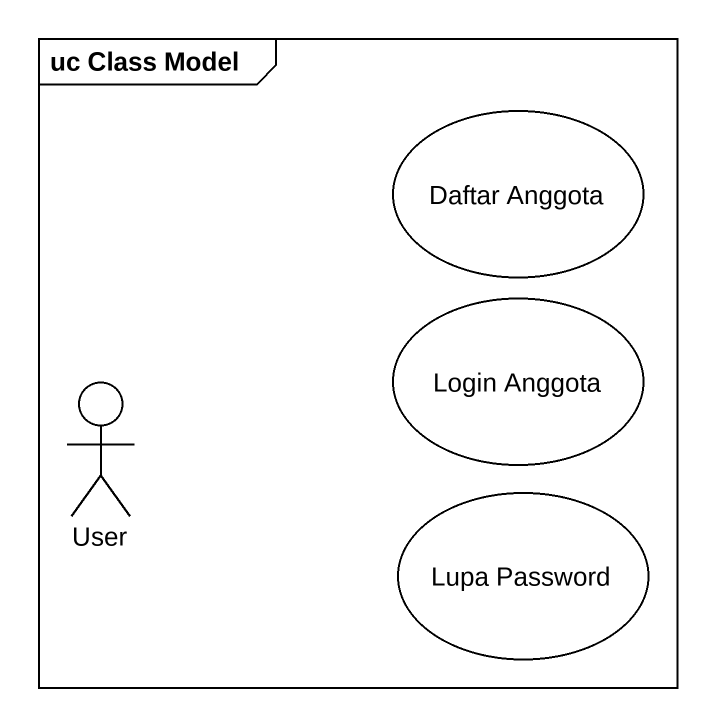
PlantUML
@startuml
mainframe uc Class Model
usecase "Daftar Anggota" as Daftar_Anggota
usecase "Login Anggota" as Login_Anggota
actor User
usecase "Lupa Password" as Lupa_Password
@enduml
